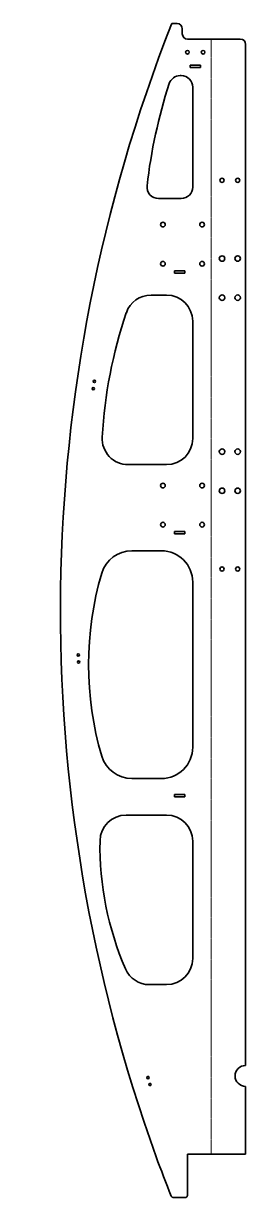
# Model space of a CAD drawing. Header units: inches. Extents: x -71 to 355, y 0 to 2250.
import ezdxf

# ---------------------------------------------------------------- set-up
doc = ezdxf.new("R2010")
doc.units = ezdxf.units.IN
doc.header["$MEASUREMENT"] = 0
doc.linetypes.add('Chain', pattern=[13.68, 9.12, -1.14, 2.28, -1.14])
doc.layers.add('SIMUMAK Bend Centerline (ISO)', color=7, linetype='Chain', lineweight=9)
doc.layers.add('SIMUMAK Visible (ISO)', color=7, linetype='Continuous', lineweight=35)

# ---------------------------------------------------------------- blocks, each defined once
blk = doc.blocks.new('PTM-03-COSDR01_Sheet_2_PTM-03-COSDR01 (desplegada)')
at = {"layer": 'SIMUMAK Bend Centerline (ISO)', "ltscale": 0.263158}
blk.add_line((111.8, -1042), (111.8, 1095), dxfattribs=at)
at = {"layer": 'SIMUMAK Visible (ISO)'}
for p, q in [((46.1, 1125), (37.3, 1125)), ((56.1, 1105), (56.1, 1115)), ((167.4, 1095), (66.1, 1095)), ((177.4, 1085), (177.4, -872)), ((71, 1045.1), (91.2, 1045.1)), ((71, 1040.9), (71, 1045.1)), ((91.2, 1040.9), (71, 1040.9)), ((91.2, 1045.1), (91.2, 1040.9)), ((52, 1025), (54.1, 1025)), ((76.1, 1003), (76.1, 811.5)), ((54.1, 789.5), (10.5, 789.5)), ((40.9, 651.2), (61.3, 651.2)), ((40.9, 646.8), (40.9, 651.2)), ((61.3, 646.8), (40.9, 646.8)), ((61.3, 651.2), (61.3, 646.8)), ((-3.8, 604.5), (26.1, 604.5)), ((76.1, 554.5), (76.1, 329.5)), ((26.1, 279.5), (-47.5, 279.5)), ((40.9, 151.2), (61.3, 151.2)), ((40.9, 146.8), (40.9, 151.2)), ((61.3, 146.8), (40.9, 146.8)), ((61.3, 151.2), (61.3, 146.8)), ((-40.7, 114.5), (16.1, 114.5)), ((76.1, 54.5), (76.1, -262)), ((16.1, -322), (-40.7, -322)), ((40.9, -352.8), (61.3, -352.8)), ((40.9, -357.2), (40.9, -352.8)), ((61.3, -357.2), (40.9, -357.2)), ((61.3, -352.8), (61.3, -357.2)), ((-51.6, -392), (26.1, -392)), ((76.1, -442), (76.1, -667)), ((26.1, -717), (-7, -717)), ((177.4, -912), (177.4, -1042)), ((66.1, -1042), (177.4, -1042)), ((66.1, -1121), (66.1, -1042)), ((38.8, -1125), (62.1, -1125))]:
    blk.add_line(p, q, dxfattribs=at)
for centre, radius in [((66.1, 1070), 3.5), ((96.1, 1070), 3.5), ((132.4, 824.5), 4), ((162.4, 824.5), 4), ((19.1, 739.5), 4.5), ((94.1, 739.5), 4.5), ((132.4, 674.5), 5.25), ((162.4, 674.5), 5.25), ((19.1, 664.5), 4.5), ((94.1, 664.5), 4.5), ((132.4, 599.5), 5.25), ((162.4, 599.5), 5.25), ((-112.5, 438.9), 2.25), ((-114.5, 425), 2.25), ((132.4, 304.5), 5.25), ((162.4, 304.5), 5.25), ((19.1, 239.5), 4.5), ((94.1, 239.5), 4.5), ((132.4, 229.5), 5.25), ((162.4, 229.5), 5.25), ((19.1, 164.5), 4.5), ((94.1, 164.5), 4.5), ((132.4, 79.5), 4), ((162.4, 79.5), 4), ((-143.3, -85), 2.25), ((-142.8, -99), 2.25), ((-9.9, -895), 2.25), ((-5.8, -908.4), 2.25)]:
    blk.add_circle(centre, radius, dxfattribs=at)
at = {"layer": 'SIMUMAK Visible (ISO)', "extrusion": (0, 0, -1)}
for centre, radius, start, end in [((-46.1, 1115), 10, 90, 180), ((-2897.6, -0.5), 3075, 340.1034, 21.4448), ((-37.3, 1123), 2, 21.4448, 90), ((-167.4, 1085), 10, 90, 180), ((-982.2, 701.1), 1000, 6.483, 17.9819), ((-801.1, 281.4), 900, 3.245, 18.7423), ((-496.4, -103.7), 620, 343.5852, 16.4148), ((-498.3, -449.8), 600, 336.7379, 0.8109), ((-177.4, -892), 20, 270, 90), ((-38.8, -1121), 4, 270, 337.8951), ((-62.1, -1121), 4, 180, 270)]:
    blk.add_arc(centre, radius, start, end, dxfattribs=at)
at = {"layer": 'SIMUMAK Visible (ISO)'}
for centre, radius, start, end in [((66.1, 1105), 10, 180, 270), ((52, 1003), 22, 90, 162.0181), ((54.1, 1003), 22, 0, 90), ((10.5, 811.5), 22, 173.517, 270), ((54.1, 811.5), 22, 270, 0), ((-3.8, 554.5), 50, 90, 161.2577), ((26.1, 554.5), 50, 0, 90), ((-47.5, 329.5), 50, 176.755, 270), ((26.1, 329.5), 50, 270, 360), ((-40.7, 54.5), 60, 90, 163.5852), ((16.1, 54.5), 60, 360, 90), ((16.1, -262), 60, 270, 0), ((-40.7, -262), 60, 196.4148, 270), ((-51.6, -442), 50, 90, 179.1891), ((26.1, -442), 50, 360, 90), ((26.1, -667), 50, 270, 0), ((-7, -667), 50, 203.2621, 270), ((1979.4, -332.8), 2098.6, 199.8966, 202.1049)]:
    blk.add_arc(centre, radius, start, end, dxfattribs=at)

msp = doc.modelspace()

# ---------------------------------------------------------------- block references
msp.add_blockref('PTM-03-COSDR01_Sheet_2_PTM-03-COSDR01 (desplegada)', (177.2, 1125))

doc.saveas('drawing.dxf')
